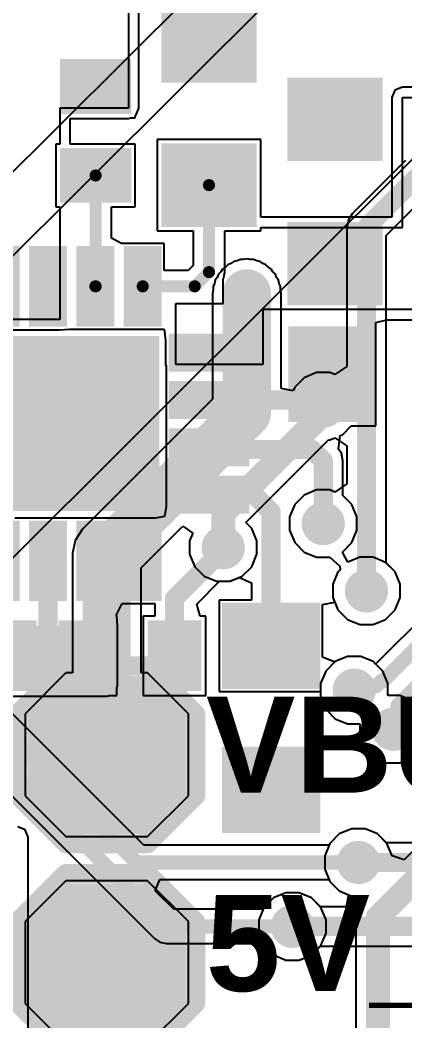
# Model space of a CAD drawing. Header units: millimetres. Extents: x -12 to 5428, y 0 to 5422.
# Drawn here: x 12.57 to 16.64, y 19.79 to 30.36 of the extents above; entities that cross this region are included whole.
import ezdxf

# ---------------------------------------------------------------- set-up
doc = ezdxf.new("R2010")
doc.units = ezdxf.units.MM
for name, color, linetype in [('BottomLayer', 5, 'Continuous'), ('BottomPaste', 16, 'Continuous'), ('BottomSolder', 6, 'Continuous'), ('TopLayer', 1, 'Continuous'), ('TopOverlay', 2, 'Continuous'), ('TopPaste', 8, 'Continuous'), ('TopSolder', 216, 'Continuous'), ('ViaHoleLayer', 16, 'Continuous')]:
    doc.layers.add(name, color=color, linetype=linetype)
doc.styles.add('Arial', font='arialbd.ttf', dxfattribs={"height": 0.2})

# ---------------------------------------------------------------- blocks, each defined once
blk = doc.blocks.new('T__________16')
at = {"layer": 'TopLayer'}
blk.add_hatch(color=1, dxfattribs=at).paths.add_polyline_path([(0.381, 0.762), (-0.381, 0.762), (-0.762, 0.381), (-0.762, -0.381), (-0.381, -0.762), (0.381, -0.762), (0.762, -0.381), (0.762, 0.381)])
at = {"layer": 'TopPaste'}
blk.add_hatch(color=8, dxfattribs=at).paths.add_polyline_path([(0.381, 0.762), (-0.381, 0.762), (-0.762, 0.381), (-0.762, -0.381), (-0.381, -0.762), (0.381, -0.762), (0.762, -0.381), (0.762, 0.381)])
at = {"layer": 'TopSolder'}
blk.add_hatch(color=216, dxfattribs=at).paths.add_polyline_path([(0.418, 0.837), (-0.419, 0.837), (-0.837, 0.419), (-0.837, -0.418), (-0.419, -0.837), (0.418, -0.837), (0.837, -0.418), (0.837, 0.419)])
at = {"layer": 'TopOverlay', "const_width": 0.2}
for points in [[(-0.94, 0.432), (-0.432, 0.94)], [(-0.432, 0.94), (0.432, 0.94)], [(0.432, 0.94), (0.94, 0.432)], [(-0.94, -0.432), (-0.94, 0.432)], [(0.94, -0.432), (0.94, 0.432)], [(-0.94, -0.432), (-0.432, -0.94)], [(0.432, -0.94), (0.94, -0.432)], [(-0.432, -0.94), (0.432, -0.94)]]:
    blk.add_lwpolyline(points, dxfattribs=at)
at = {"layer": 'TopOverlay', "const_width": 0.1}
for points in [[(-0.482, 0.94, 1), (-0.382, 0.94, 1)], [(-0.482, 0.94, 1), (-0.382, 0.94, 1)], [(0.382, 0.94, 1), (0.482, 0.94, 1)], [(0.382, 0.94, 1), (0.482, 0.94, 1)], [(-0.99, 0.432, 1), (-0.89, 0.432, 1)], [(-0.99, 0.432, 1), (-0.89, 0.432, 1)], [(0.89, 0.432, 1), (0.99, 0.432, 1)], [(0.89, 0.432, 1), (0.99, 0.432, 1)], [(-0.99, -0.432, 1), (-0.89, -0.432, 1)], [(-0.99, -0.432, 1), (-0.89, -0.432, 1)], [(0.89, -0.432, 1), (0.99, -0.432, 1)], [(0.89, -0.432, 1), (0.99, -0.432, 1)], [(-0.482, -0.94, 1), (-0.382, -0.94, 1)], [(-0.482, -0.94, 1), (-0.382, -0.94, 1)], [(0.382, -0.94, 1), (0.482, -0.94, 1)], [(0.382, -0.94, 1), (0.482, -0.94, 1)]]:
    blk.add_lwpolyline(points, format="xyb", close=True, dxfattribs=at)
blk = doc.blocks.new('T__________19')
at = {"layer": 'TopLayer'}
blk.add_hatch(color=1, dxfattribs=at).paths.add_polyline_path([(0.381, 0.762), (-0.381, 0.762), (-0.762, 0.381), (-0.762, -0.381), (-0.381, -0.762), (0.381, -0.762), (0.762, -0.381), (0.762, 0.381)])
at = {"layer": 'TopPaste'}
blk.add_hatch(color=8, dxfattribs=at).paths.add_polyline_path([(0.381, 0.762), (-0.381, 0.762), (-0.762, 0.381), (-0.762, -0.381), (-0.381, -0.762), (0.381, -0.762), (0.762, -0.381), (0.762, 0.381)])
at = {"layer": 'TopSolder'}
blk.add_hatch(color=216, dxfattribs=at).paths.add_polyline_path([(0.418, 0.837), (-0.419, 0.837), (-0.837, 0.419), (-0.837, -0.418), (-0.419, -0.837), (0.418, -0.837), (0.837, -0.418), (0.837, 0.419)])
at = {"layer": 'TopOverlay', "const_width": 0.2}
for points in [[(-0.94, 0.432), (-0.432, 0.94)], [(-0.432, 0.94), (0.432, 0.94)], [(0.432, 0.94), (0.94, 0.432)], [(-0.94, -0.432), (-0.94, 0.432)], [(0.94, -0.432), (0.94, 0.432)], [(-0.94, -0.432), (-0.432, -0.94)], [(0.432, -0.94), (0.94, -0.432)], [(-0.432, -0.94), (0.432, -0.94)]]:
    blk.add_lwpolyline(points, dxfattribs=at)
at = {"layer": 'TopOverlay', "const_width": 0.1}
for points in [[(-0.482, 0.94, 1), (-0.382, 0.94, 1)], [(-0.482, 0.94, 1), (-0.382, 0.94, 1)], [(0.382, 0.94, 1), (0.482, 0.94, 1)], [(0.382, 0.94, 1), (0.482, 0.94, 1)], [(-0.99, 0.432, 1), (-0.89, 0.432, 1)], [(-0.99, 0.432, 1), (-0.89, 0.432, 1)], [(0.89, 0.432, 1), (0.99, 0.432, 1)], [(0.89, 0.432, 1), (0.99, 0.432, 1)], [(-0.99, -0.432, 1), (-0.89, -0.432, 1)], [(-0.99, -0.432, 1), (-0.89, -0.432, 1)], [(0.89, -0.432, 1), (0.99, -0.432, 1)], [(0.89, -0.432, 1), (0.99, -0.432, 1)], [(-0.482, -0.94, 1), (-0.382, -0.94, 1)], [(-0.482, -0.94, 1), (-0.382, -0.94, 1)], [(0.382, -0.94, 1), (0.482, -0.94, 1)], [(0.382, -0.94, 1), (0.482, -0.94, 1)]]:
    blk.add_lwpolyline(points, format="xyb", close=True, dxfattribs=at)
blk = doc.blocks.new('26_VQFN_HR__4_5_4__33')
at = {"layer": 'TopSolder'}
for p in [(-1.745, 1.575), (1.455, 1.575), (-1.745, -2.5)]:
    blk.add_line(p, (-5420.486, -5399.805), dxfattribs=at)
blk = doc.blocks.new('16_QFN__3_3___B_36')
at = {"layer": 'BottomLayer'}
for points in [[(-0.875, 1.8), (-0.625, 1.8), (-0.625, 1.1), (-0.875, 1.1)], [(-0.375, 1.8), (-0.125, 1.8), (-0.125, 1.1), (-0.375, 1.1)], [(0.125, 1.8), (0.375, 1.8), (0.375, 1.1), (0.125, 1.1)], [(0.625, 1.8), (0.875, 1.8), (0.875, 1.1), (0.625, 1.1)], [(-1.8, 0.625), (-1.8, 0.875), (-1.1, 0.875), (-1.1, 0.625)], [(-0.85, 0.85), (0.85, 0.85), (0.85, -0.85), (-0.85, -0.85)], [(1.1, 0.625), (1.1, 0.875), (1.8, 0.875), (1.8, 0.625)], [(-1.8, 0.125), (-1.8, 0.375), (-1.1, 0.375), (-1.1, 0.125)], [(1.1, 0.125), (1.1, 0.375), (1.8, 0.375), (1.8, 0.125)], [(-1.8, -0.375), (-1.8, -0.125), (-1.1, -0.125), (-1.1, -0.375)], [(1.1, -0.375), (1.1, -0.125), (1.8, -0.125), (1.8, -0.375)], [(-1.8, -0.875), (-1.8, -0.625), (-1.1, -0.625), (-1.1, -0.875)], [(1.1, -0.875), (1.1, -0.625), (1.8, -0.625), (1.8, -0.875)], [(-0.875, -1.1), (-0.625, -1.1), (-0.625, -1.8), (-0.875, -1.8)], [(-0.375, -1.1), (-0.125, -1.1), (-0.125, -1.8), (-0.375, -1.8)], [(0.125, -1.1), (0.375, -1.1), (0.375, -1.8), (0.125, -1.8)], [(0.625, -1.1), (0.875, -1.1), (0.875, -1.8), (0.625, -1.8)]]:
    blk.add_hatch(color=5, dxfattribs=at).paths.add_polyline_path(points)
at = {"layer": 'BottomPaste'}
for points in [[(-0.875, 1.8), (-0.625, 1.8), (-0.625, 1.1), (-0.875, 1.1)], [(-0.375, 1.8), (-0.125, 1.8), (-0.125, 1.1), (-0.375, 1.1)], [(0.125, 1.8), (0.375, 1.8), (0.375, 1.1), (0.125, 1.1)], [(0.625, 1.8), (0.875, 1.8), (0.875, 1.1), (0.625, 1.1)], [(-1.8, 0.625), (-1.8, 0.875), (-1.1, 0.875), (-1.1, 0.625)], [(-0.85, 0.85), (0.85, 0.85), (0.85, -0.85), (-0.85, -0.85)], [(1.1, 0.625), (1.1, 0.875), (1.8, 0.875), (1.8, 0.625)], [(-1.8, 0.125), (-1.8, 0.375), (-1.1, 0.375), (-1.1, 0.125)], [(1.1, 0.125), (1.1, 0.375), (1.8, 0.375), (1.8, 0.125)], [(-1.8, -0.375), (-1.8, -0.125), (-1.1, -0.125), (-1.1, -0.375)], [(1.1, -0.375), (1.1, -0.125), (1.8, -0.125), (1.8, -0.375)], [(-1.8, -0.875), (-1.8, -0.625), (-1.1, -0.625), (-1.1, -0.875)], [(1.1, -0.875), (1.1, -0.625), (1.8, -0.625), (1.8, -0.875)], [(-0.875, -1.1), (-0.625, -1.1), (-0.625, -1.8), (-0.875, -1.8)], [(-0.375, -1.1), (-0.125, -1.1), (-0.125, -1.8), (-0.375, -1.8)], [(0.125, -1.1), (0.375, -1.1), (0.375, -1.8), (0.125, -1.8)], [(0.625, -1.1), (0.875, -1.1), (0.875, -1.8), (0.625, -1.8)]]:
    blk.add_hatch(color=16, dxfattribs=at).paths.add_polyline_path(points)
at = {"layer": 'BottomSolder'}
for points in [[(-0.95, 1.875), (-0.55, 1.875), (-0.55, 1.025), (-0.95, 1.025)], [(-0.45, 1.875), (-0.05, 1.875), (-0.05, 1.025), (-0.45, 1.025)], [(0.05, 1.875), (0.45, 1.875), (0.45, 1.025), (0.05, 1.025)], [(0.55, 1.875), (0.95, 1.875), (0.95, 1.025), (0.55, 1.025)], [(-1.875, 0.55), (-1.875, 0.95), (-1.025, 0.95), (-1.025, 0.55)], [(-0.925, 0.925), (0.925, 0.925), (0.925, -0.925), (-0.925, -0.925)], [(1.025, 0.55), (1.025, 0.95), (1.875, 0.95), (1.875, 0.55)], [(-1.875, 0.05), (-1.875, 0.45), (-1.025, 0.45), (-1.025, 0.05)], [(1.025, 0.05), (1.025, 0.45), (1.875, 0.45), (1.875, 0.05)], [(-1.875, -0.45), (-1.875, -0.05), (-1.025, -0.05), (-1.025, -0.45)], [(1.025, -0.45), (1.025, -0.05), (1.875, -0.05), (1.875, -0.45)], [(-1.875, -0.95), (-1.875, -0.55), (-1.025, -0.55), (-1.025, -0.95)], [(1.025, -0.95), (1.025, -0.55), (1.875, -0.55), (1.875, -0.95)], [(-0.95, -1.025), (-0.55, -1.025), (-0.55, -1.875), (-0.95, -1.875)], [(-0.45, -1.025), (-0.05, -1.025), (-0.05, -1.875), (-0.45, -1.875)], [(0.05, -1.025), (0.45, -1.025), (0.45, -1.875), (0.05, -1.875)], [(0.55, -1.025), (0.95, -1.025), (0.95, -1.875), (0.55, -1.875)]]:
    blk.add_hatch(color=6, dxfattribs=at).paths.add_polyline_path(points)
blk = doc.blocks.new('R___0402_B_100')
at = {"layer": 'BottomLayer'}
for points in [[(-0.241, 0.318), (-0.241, -0.317), (-0.698, -0.317), (-0.698, 0.318)], [(0.699, 0.318), (0.699, -0.317), (0.241, -0.317), (0.241, 0.318)]]:
    blk.add_hatch(color=5, dxfattribs=at).paths.add_polyline_path(points)
at = {"layer": 'BottomPaste'}
for points in [[(-0.241, 0.318), (-0.241, -0.317), (-0.698, -0.317), (-0.698, 0.318)], [(0.699, 0.318), (0.699, -0.317), (0.241, -0.317), (0.241, 0.318)]]:
    blk.add_hatch(color=16, dxfattribs=at).paths.add_polyline_path(points)
at = {"layer": 'BottomSolder'}
for points in [[(-0.186, 0.373), (-0.186, -0.372), (-0.753, -0.372), (-0.753, 0.373)], [(0.754, 0.373), (0.754, -0.372), (0.186, -0.372), (0.186, 0.373)]]:
    blk.add_hatch(color=6, dxfattribs=at).paths.add_polyline_path(points)
blk = doc.blocks.new('R___0603_B_101')
at = {"layer": 'BottomLayer'}
for points in [[(-1.143, -0.445), (-1.143, 0.444), (-0.381, 0.444), (-0.381, -0.445)], [(0.381, -0.445), (0.381, 0.444), (1.143, 0.444), (1.143, -0.445)]]:
    blk.add_hatch(color=5, dxfattribs=at).paths.add_polyline_path(points)
at = {"layer": 'BottomPaste'}
for points in [[(-1.143, -0.445), (-1.143, 0.444), (-0.381, 0.444), (-0.381, -0.445)], [(0.381, -0.445), (0.381, 0.444), (1.143, 0.444), (1.143, -0.445)]]:
    blk.add_hatch(color=16, dxfattribs=at).paths.add_polyline_path(points)
at = {"layer": 'BottomSolder'}
for points in [[(-1.218, -0.52), (-1.218, 0.519), (-0.306, 0.519), (-0.306, -0.52)], [(0.306, -0.52), (0.306, 0.519), (1.218, 0.519), (1.218, -0.52)]]:
    blk.add_hatch(color=6, dxfattribs=at).paths.add_polyline_path(points)
blk = doc.blocks.new('R___0402_B_103')
at = {"layer": 'BottomLayer'}
for points in [[(-0.241, 0.318), (-0.241, -0.317), (-0.699, -0.317), (-0.699, 0.318)], [(0.698, 0.318), (0.698, -0.317), (0.241, -0.317), (0.241, 0.318)]]:
    blk.add_hatch(color=5, dxfattribs=at).paths.add_polyline_path(points)
at = {"layer": 'BottomPaste'}
for points in [[(-0.241, 0.318), (-0.241, -0.317), (-0.699, -0.317), (-0.699, 0.318)], [(0.698, 0.318), (0.698, -0.317), (0.241, -0.317), (0.241, 0.318)]]:
    blk.add_hatch(color=16, dxfattribs=at).paths.add_polyline_path(points)
at = {"layer": 'BottomSolder'}
for points in [[(-0.186, 0.373), (-0.186, -0.372), (-0.754, -0.372), (-0.754, 0.373)], [(0.753, 0.373), (0.753, -0.372), (0.186, -0.372), (0.186, 0.373)]]:
    blk.add_hatch(color=6, dxfattribs=at).paths.add_polyline_path(points)
blk = doc.blocks.new('CAP_0603_B_206')
at = {"layer": 'BottomLayer'}
for points in [[(-1.143, -0.444), (-1.143, 0.445), (-0.381, 0.445), (-0.381, -0.444)], [(0.381, -0.444), (0.381, 0.445), (1.143, 0.445), (1.143, -0.444)]]:
    blk.add_hatch(color=5, dxfattribs=at).paths.add_polyline_path(points)
at = {"layer": 'BottomPaste'}
for points in [[(-1.143, -0.444), (-1.143, 0.445), (-0.381, 0.445), (-0.381, -0.444)], [(0.381, -0.444), (0.381, 0.445), (1.143, 0.445), (1.143, -0.444)]]:
    blk.add_hatch(color=16, dxfattribs=at).paths.add_polyline_path(points)
at = {"layer": 'BottomSolder'}
for points in [[(-1.203, -0.504), (-1.203, 0.505), (-0.321, 0.505), (-0.321, -0.504)], [(0.321, -0.504), (0.321, 0.505), (1.203, 0.505), (1.203, -0.504)]]:
    blk.add_hatch(color=6, dxfattribs=at).paths.add_polyline_path(points)
blk = doc.blocks.new('CAP_0603_B_208')
at = {"layer": 'BottomLayer'}
for points in [[(-1.143, -0.444), (-1.143, 0.445), (-0.381, 0.445), (-0.381, -0.444)], [(0.381, -0.444), (0.381, 0.445), (1.143, 0.445), (1.143, -0.444)]]:
    blk.add_hatch(color=5, dxfattribs=at).paths.add_polyline_path(points)
at = {"layer": 'BottomPaste'}
for points in [[(-1.143, -0.444), (-1.143, 0.445), (-0.381, 0.445), (-0.381, -0.444)], [(0.381, -0.444), (0.381, 0.445), (1.143, 0.445), (1.143, -0.444)]]:
    blk.add_hatch(color=16, dxfattribs=at).paths.add_polyline_path(points)
at = {"layer": 'BottomSolder'}
for points in [[(-1.203, -0.504), (-1.203, 0.505), (-0.321, 0.505), (-0.321, -0.504)], [(0.321, -0.504), (0.321, 0.505), (1.203, 0.505), (1.203, -0.504)]]:
    blk.add_hatch(color=6, dxfattribs=at).paths.add_polyline_path(points)
blk = doc.blocks.new('C___0402_B_210')
at = {"layer": 'BottomLayer'}
for points in [[(-0.241, 0.317), (-0.241, -0.318), (-0.698, -0.318), (-0.698, 0.317)], [(0.699, 0.317), (0.699, -0.318), (0.241, -0.318), (0.241, 0.317)]]:
    blk.add_hatch(color=5, dxfattribs=at).paths.add_polyline_path(points)
at = {"layer": 'BottomPaste'}
for points in [[(-0.241, 0.317), (-0.241, -0.318), (-0.698, -0.318), (-0.698, 0.317)], [(0.699, 0.317), (0.699, -0.318), (0.241, -0.318), (0.241, 0.317)]]:
    blk.add_hatch(color=16, dxfattribs=at).paths.add_polyline_path(points)
at = {"layer": 'BottomSolder'}
for points in [[(-0.181, 0.377), (-0.181, -0.378), (-0.758, -0.378), (-0.758, 0.377)], [(0.759, 0.377), (0.759, -0.378), (0.181, -0.378), (0.181, 0.377)]]:
    blk.add_hatch(color=6, dxfattribs=at).paths.add_polyline_path(points)
blk = doc.blocks.new('CAP_0603_B_211')
at = {"layer": 'BottomLayer'}
for points in [[(-1.143, -0.445), (-1.143, 0.445), (-0.381, 0.445), (-0.381, -0.445)], [(0.381, -0.445), (0.381, 0.445), (1.143, 0.445), (1.143, -0.445)]]:
    blk.add_hatch(color=5, dxfattribs=at).paths.add_polyline_path(points)
at = {"layer": 'BottomPaste'}
for points in [[(-1.143, -0.445), (-1.143, 0.445), (-0.381, 0.445), (-0.381, -0.445)], [(0.381, -0.445), (0.381, 0.445), (1.143, 0.445), (1.143, -0.445)]]:
    blk.add_hatch(color=16, dxfattribs=at).paths.add_polyline_path(points)
at = {"layer": 'BottomSolder'}
for points in [[(-1.203, -0.504), (-1.203, 0.504), (-0.321, 0.504), (-0.321, -0.504)], [(0.321, -0.504), (0.321, 0.504), (1.203, 0.504), (1.203, -0.504)]]:
    blk.add_hatch(color=6, dxfattribs=at).paths.add_polyline_path(points)

msp = doc.modelspace()

# ---------------------------------------------------------------- hatches: boundary and pattern name
at = {"layer": 'BottomLayer'}
h = msp.add_hatch(color=5, dxfattribs=at)
edge = h.paths.add_edge_path()
edge.add_arc((14.967, 27.477), 0.229, 0, 360)
h = msp.add_hatch(color=5, dxfattribs=at)
edge = h.paths.add_edge_path()
edge.add_arc((15.774, 26.284), 0.229, 0, 360)
h = msp.add_hatch(color=5, dxfattribs=at)
edge = h.paths.add_edge_path()
edge.add_arc((15.774, 25.043), 0.229, 0, 360)
h = msp.add_hatch(color=5, dxfattribs=at)
edge = h.paths.add_edge_path()
edge.add_arc((14.717, 24.789), 0.229, 0, 360)
h = msp.add_hatch(color=5, dxfattribs=at)
edge = h.paths.add_edge_path()
edge.add_arc((16.231, 24.332), 0.229, 0, 360)
msp.add_hatch(color=5, dxfattribs=at).paths.add_polyline_path([(12.233, 23.329), (13.492, 23.329), (13.492, 23.964), (12.233, 23.964)])
h = msp.add_hatch(color=5, dxfattribs=at)
edge = h.paths.add_edge_path()
edge.add_arc((16.102, 23.284), 0.229, 0, 360)
h = msp.add_hatch(color=5, dxfattribs=at)
edge = h.paths.add_edge_path()
edge.add_arc((16.515, 22.871), 0.229, 0, 360)
h = msp.add_hatch(color=5, dxfattribs=at)
edge = h.paths.add_edge_path()
edge.add_arc((16.146, 21.463), 0.229, 0, 360)
h = msp.add_hatch(color=5, dxfattribs=at)
edge = h.paths.add_edge_path()
edge.add_arc((15.449, 20.788), 0.229, 0, 360)
at = {"layer": 'TopLayer'}
h = msp.add_hatch(color=1, dxfattribs=at)
edge = h.paths.add_edge_path()
edge.add_arc((14.967, 27.477), 0.229, 0, 360)
h = msp.add_hatch(color=1, dxfattribs=at)
edge = h.paths.add_edge_path()
edge.add_arc((15.774, 26.284), 0.229, 0, 360)
h = msp.add_hatch(color=1, dxfattribs=at)
edge = h.paths.add_edge_path()
edge.add_arc((15.774, 25.043), 0.229, 0, 360)
h = msp.add_hatch(color=1, dxfattribs=at)
edge = h.paths.add_edge_path()
edge.add_arc((14.717, 24.789), 0.229, 0, 360)
h = msp.add_hatch(color=1, dxfattribs=at)
edge = h.paths.add_edge_path()
edge.add_arc((16.231, 24.332), 0.229, 0, 360)
h = msp.add_hatch(color=1, dxfattribs=at)
edge = h.paths.add_edge_path()
edge.add_arc((16.102, 23.284), 0.229, 0, 360)
h = msp.add_hatch(color=1, dxfattribs=at)
edge = h.paths.add_edge_path()
edge.add_arc((16.515, 22.871), 0.229, 0, 360)
h = msp.add_hatch(color=1, dxfattribs=at)
edge = h.paths.add_edge_path()
edge.add_arc((16.146, 21.463), 0.229, 0, 360)
h = msp.add_hatch(color=1, dxfattribs=at)
edge = h.paths.add_edge_path()
edge.add_arc((15.449, 20.788), 0.229, 0, 360)
at = {"layer": 'ViaHoleLayer'}
h = msp.add_hatch(color=16, dxfattribs=at)
edge = h.paths.add_edge_path()
edge.add_arc((14.967, 27.477), 0.102, 0, 360)
h = msp.add_hatch(color=16, dxfattribs=at)
edge = h.paths.add_edge_path()
edge.add_arc((15.774, 26.284), 0.102, 0, 360)
h = msp.add_hatch(color=16, dxfattribs=at)
edge = h.paths.add_edge_path()
edge.add_arc((15.774, 25.043), 0.102, 0, 360)
h = msp.add_hatch(color=16, dxfattribs=at)
edge = h.paths.add_edge_path()
edge.add_arc((14.717, 24.789), 0.102, 0, 360)
h = msp.add_hatch(color=16, dxfattribs=at)
edge = h.paths.add_edge_path()
edge.add_arc((16.231, 24.332), 0.102, 0, 360)
h = msp.add_hatch(color=16, dxfattribs=at)
edge = h.paths.add_edge_path()
edge.add_arc((16.102, 23.284), 0.102, 0, 360)
h = msp.add_hatch(color=16, dxfattribs=at)
edge = h.paths.add_edge_path()
edge.add_arc((16.515, 22.871), 0.102, 0, 360)
h = msp.add_hatch(color=16, dxfattribs=at)
edge = h.paths.add_edge_path()
edge.add_arc((16.146, 21.463), 0.102, 0, 360)
h = msp.add_hatch(color=16, dxfattribs=at)
edge = h.paths.add_edge_path()
edge.add_arc((15.449, 20.788), 0.102, 0, 360)

# ---------------------------------------------------------------- linework, layer by layer
at = {"layer": 'BottomLayer'}
for p, q in [((13.716, 32.063), (13.716, 29.432)), ((13.826, 29.432), (13.826, 32.063)), ((16.532, 29.623), (16.5, 29.545)), ((16.61, 29.655), (16.532, 29.623)), ((16.9, 29.655), (16.61, 29.655)), ((16.5, 29.545), (16.5, 28.281)), ((16.61, 28.171), (16.61, 29.545)), ((16.61, 29.545), (16.952, 29.545)), ((13.716, 29.432), (12.992, 29.432)), ((12.992, 29.432), (12.992, 29.051)), ((13.794, 29.354), (13.826, 29.432)), ((13.102, 29.051), (13.102, 29.322)), ((13.102, 29.322), (13.716, 29.322)), ((13.716, 29.322), (13.736, 29.33)), ((13.736, 29.33), (13.788, 29.33)), ((13.788, 29.352), (13.794, 29.354)), ((13.788, 29.33), (13.788, 29.352)), ((15.113, 29.102), (14.021, 29.102)), ((14.021, 29.102), (14.021, 28.137)), ((15.113, 28.281), (15.113, 29.102)), ((12.992, 29.051), (12.95, 29.051)), ((12.95, 29.051), (12.95, 28.391)), ((13.788, 29.051), (13.102, 29.051)), ((13.788, 28.391), (13.788, 29.051)), ((12.95, 28.391), (12.992, 28.391)), ((12.992, 28.391), (12.992, 27.2)), ((13.538, 28.059), (13.538, 28.391)), ((13.538, 28.391), (13.788, 28.391)), ((16.5, 28.281), (15.113, 28.281)), ((14.021, 28.137), (14.399, 28.137)), ((14.399, 28.137), (14.399, 27.77)), ((14.736, 27.7), (14.736, 28.137)), ((14.736, 28.137), (15.113, 28.137)), ((15.113, 28.137), (15.113, 28.171)), ((15.113, 28.171), (16.61, 28.171)), ((13.641, 28.001), (13.538, 28.059)), ((14.094, 28.001), (13.641, 28.001)), ((14.094, 27.718), (14.094, 28.001)), ((14.347, 27.718), (14.094, 27.718)), ((14.399, 27.77), (14.347, 27.718)), ((14.717, 27.628), (14.723, 27.636)), ((14.717, 27.369), (14.717, 27.628)), ((14.723, 27.636), (14.729, 27.665)), ((14.723, 27.636), (14.723, 27.636)), ((14.723, 27.636), (14.723, 27.636)), ((14.729, 27.665), (14.736, 27.7)), ((14.217, 26.725), (14.217, 27.369)), ((14.217, 27.369), (14.717, 27.369)), ((16.991, 27.307), (15.137, 27.307)), ((15.137, 27.307), (15.137, 26.725)), ((12.992, 27.2), (11.457, 27.2)), ((16.331, 27.167), (16.445, 27.197)), ((16.445, 27.197), (16.991, 27.197)), ((11.457, 27.09), (12.992, 27.09)), ((12.992, 27.09), (13.094, 27.098)), ((13.094, 27.098), (13.141, 27.098)), ((13.141, 27.098), (13.141, 27.098)), ((13.141, 27.098), (13.594, 27.098)), ((13.594, 27.098), (13.721, 27.098)), ((13.721, 27.098), (14.094, 27.098)), ((14.094, 27.098), (14.107, 26.977)), ((16.331, 26.075), (16.331, 27.167)), ((14.107, 26.977), (14.107, 26.725)), ((14.107, 26.725), (14.116, 26.705)), ((14.116, 26.705), (14.116, 26.623)), ((15.137, 26.725), (14.217, 26.725)), ((14.116, 26.623), (14.116, 26.496)), ((14.116, 26.496), (14.116, 26.123)), ((14.116, 26.123), (14.116, 26.123)), ((14.116, 26.123), (14.116, 26.076)), ((14.116, 26.076), (14.116, 26.076)), ((14.116, 26.076), (14.116, 25.703)), ((15.976, 25.982), (16.069, 26.075)), ((16.069, 26.075), (16.331, 26.075)), ((15.937, 25.829), (15.954, 25.973)), ((15.954, 25.973), (15.976, 25.982)), ((15.966, 25.787), (15.937, 25.829)), ((14.116, 25.703), (14.116, 25.623)), ((15.981, 25.707), (15.966, 25.787)), ((15.981, 25.339), (15.981, 25.707)), ((14.116, 25.623), (14.116, 25.623)), ((14.116, 25.623), (14.116, 25.576)), ((14.116, 25.576), (14.116, 25.576)), ((14.116, 25.576), (14.116, 25.219)), ((16.076, 25.245), (15.981, 25.339)), ((14.116, 25.219), (14.097, 25.12)), ((16.13, 25.114), (16.076, 25.245)), ((12.641, 25.101), (12.514, 25.101)), ((13.014, 25.101), (12.641, 25.101)), ((13.141, 25.101), (13.014, 25.101)), ((13.514, 25.101), (13.141, 25.101)), ((13.641, 25.101), (13.514, 25.101)), ((13.998, 25.101), (13.641, 25.101)), ((14.097, 25.12), (13.998, 25.101)), ((16.13, 24.973), (16.13, 25.114)), ((16.076, 24.842), (16.13, 24.973)), ((15.976, 24.742), (16.076, 24.842)), ((16.035, 24.636), (15.976, 24.742)), ((16.161, 24.688), (16.035, 24.636)), ((16.302, 24.688), (16.161, 24.688)), ((16.433, 24.634), (16.302, 24.688)), ((16.533, 24.534), (16.433, 24.634)), ((14.437, 24.193), (14.678, 24.434)), ((14.678, 24.434), (14.788, 24.434)), ((14.788, 24.434), (14.888, 24.475)), ((14.888, 24.475), (15.015, 24.418)), ((16.587, 24.403), (16.533, 24.534)), ((15.015, 24.418), (15.015, 24.236)), ((16.587, 24.261), (16.587, 24.403)), ((15.015, 24.236), (14.676, 24.236)), ((14.676, 24.236), (14.676, 23.27)), ((16.533, 24.131), (16.587, 24.261)), ((13.59, 24.078), (13.651, 24.198)), ((13.651, 24.198), (13.996, 24.198)), ((13.996, 24.198), (13.996, 24.066)), ((14.474, 24.066), (14.437, 24.193)), ((15.768, 24.189), (15.895, 24.215)), ((15.768, 23.633), (15.768, 24.189)), ((15.895, 24.215), (15.93, 24.131)), ((15.93, 24.131), (16.03, 24.031)), ((16.433, 24.031), (16.533, 24.131)), ((13.59, 24.071), (13.59, 24.078)), ((13.594, 24.066), (13.59, 24.071)), ((13.602, 23.964), (13.594, 24.066)), ((13.594, 24.066), (13.594, 24.066)), ((13.996, 24.066), (13.873, 24.066)), ((13.873, 24.066), (13.873, 23.228)), ((14.534, 24.066), (14.474, 24.066)), ((14.534, 23.228), (14.534, 24.066)), ((16.03, 24.031), (16.161, 23.976)), ((16.302, 23.976), (16.433, 24.031)), ((13.602, 23.329), (13.602, 23.964)), ((16.161, 23.976), (16.302, 23.976)), ((15.895, 23.58), (15.768, 23.633)), ((15.9, 23.585), (15.895, 23.58)), ((16.031, 23.64), (15.9, 23.585)), ((16.172, 23.64), (16.031, 23.64)), ((16.303, 23.585), (16.172, 23.64)), ((16.403, 23.485), (16.303, 23.585)), ((16.457, 23.355), (16.403, 23.485)), ((13.594, 23.309), (13.602, 23.329)), ((13.594, 23.228), (13.594, 23.309)), ((14.676, 23.27), (15.746, 23.27)), ((15.746, 23.27), (15.746, 23.213)), ((16.457, 23.226), (16.457, 23.355)), ((18.429, 23.293), (16.628, 21.492)), ((12.355, 23.219), (13.492, 23.219)), ((13.492, 23.219), (13.512, 23.228)), ((13.512, 23.228), (13.594, 23.228)), ((13.873, 23.228), (14.534, 23.228)), ((15.746, 23.213), (15.8, 23.083)), ((16.585, 23.226), (16.457, 23.226)), ((16.716, 23.172), (16.585, 23.226)), ((15.8, 23.083), (15.9, 22.982)), ((13.877, 21.645), (12.483, 23.039)), ((15.9, 22.982), (16.031, 22.928)), ((16.031, 22.928), (16.159, 22.928)), ((16.159, 22.928), (16.159, 22.8)), ((16.159, 22.8), (16.213, 22.669)), ((16.213, 22.669), (16.313, 22.569)), ((16.313, 22.569), (16.444, 22.515)), ((16.585, 22.515), (16.716, 22.569)), ((16.444, 22.515), (16.585, 22.515)), ((12.368, 22.282), (13.991, 20.659)), ((12.625, 21.808), (12.548, 21.841)), ((12.658, 21.731), (12.625, 21.808)), ((16.075, 21.819), (15.944, 21.765)), ((16.217, 21.819), (16.075, 21.819)), ((16.347, 21.765), (16.217, 21.819)), ((12.658, 19.5), (12.658, 21.731)), ((15.944, 21.765), (15.844, 21.665)), ((16.447, 21.665), (16.347, 21.765)), ((15.836, 21.645), (13.877, 21.645)), ((15.844, 21.665), (15.836, 21.645)), ((16.501, 21.534), (16.447, 21.665)), ((16.628, 21.492), (16.501, 21.534)), ((13.998, 21.165), (14.047, 21.282)), ((14.047, 21.282), (15.836, 21.282)), ((15.836, 21.282), (15.844, 21.262)), ((15.844, 21.262), (15.944, 21.162)), ((14.194, 20.969), (13.998, 21.165)), ((15.944, 21.162), (16.075, 21.108)), ((15.247, 21.089), (15.147, 20.989)), ((15.378, 21.143), (15.247, 21.089)), ((15.519, 21.143), (15.378, 21.143)), ((15.65, 21.089), (15.519, 21.143)), ((15.75, 20.989), (15.65, 21.089)), ((16.075, 21.108), (16.141, 20.981)), ((15.139, 20.969), (14.194, 20.969)), ((15.147, 20.989), (15.139, 20.969)), ((15.804, 20.858), (15.75, 20.989)), ((16.137, 20.976), (16.12, 20.887)), ((16.141, 20.981), (16.137, 20.976)), ((15.804, 20.717), (15.804, 20.858)), ((16.12, 20.887), (16.12, 18.556)), ((13.991, 20.659), (14.049, 20.62)), ((15.75, 20.586), (15.804, 20.717)), ((14.049, 20.62), (14.119, 20.606)), ((14.119, 20.606), (15.139, 20.606)), ((15.139, 20.606), (15.147, 20.586)), ((15.147, 20.586), (15.247, 20.486)), ((15.65, 20.486), (15.75, 20.586)), ((15.247, 20.486), (15.378, 20.432)), ((15.378, 20.432), (15.519, 20.432)), ((15.519, 20.432), (15.65, 20.486))]:
    msp.add_line(p, q, dxfattribs=at)
for points, const_width in [([(13.369, 27.55), (13.369, 28.721)], 0.127), ([(14.567, 27.7), (14.567, 28.619)], 0.127), ([(14.417, 27.55), (14.567, 27.7)], 0.127), ([(13.367, 27.55), (13.369, 27.55)], 0.127), ([(13.867, 27.55), (14.417, 27.55)], 0.127), ([(15.594, 26.35), (15.848, 26.604)], 0.254), ([(15.799, 26.284), (15.799, 26.554)], 0.254), ([(14.567, 26.35), (15.594, 26.35)], 0.203), ([(15.774, 26.284), (15.799, 26.284)], 0.254), ([(14.567, 25.85), (14.591, 25.826)], 0.203), ([(14.591, 25.826), (15.655, 25.826)], 0.203), ([(15.655, 25.826), (15.774, 25.707)], 0.203), ([(15.774, 25.043), (15.774, 25.707)], 0.203), ([(14.567, 25.35), (15.042, 25.35)], 0.203), ([(15.042, 25.35), (15.222, 25.17)], 0.203), ([(15.222, 23.753), (15.222, 25.17)], 0.203), ([(14.203, 24.252), (14.717, 24.766)], 0.203), ([(14.717, 24.766), (14.717, 24.789)], 0.203), ([(12.867, 23.726), (12.867, 24.65)], 0.203), ([(14.203, 23.647), (14.203, 24.252)], 0.203), ([(16.353, 20.887), (18.662, 23.197)], 0.254), ([(12.354, 22.911), (13.802, 21.463)], 0.152), ([(12.443, 22.463), (14.119, 20.788)], 0.152), ([(13.802, 21.463), (16.146, 21.463)], 0.152), ([(16.353, 18.19), (16.353, 20.887)], 0.254), ([(14.119, 20.788), (15.449, 20.788)], 0.152)]:
    msp.add_lwpolyline(points, dxfattribs=dict(at, const_width=const_width))
for points, const_width in [([(13.337, 28.721, 1), (13.401, 28.721, 1)], 0.0635), ([(14.535, 28.619, 1), (14.599, 28.619, 1)], 0.0635), ([(14.535, 27.7, 1), (14.599, 27.7, 1)], 0.0635), ([(14.535, 27.7, 1), (14.599, 27.7, 1)], 0.0635), ([(13.335, 27.55, 1), (13.399, 27.55, 1)], 0.0635), ([(13.337, 27.55, 1), (13.401, 27.55, 1)], 0.0635), ([(13.337, 27.55, 1), (13.401, 27.55, 1)], 0.0635), ([(13.835, 27.55, 1), (13.899, 27.55, 1)], 0.0635), ([(14.385, 27.55, 1), (14.449, 27.55, 1)], 0.0635), ([(14.385, 27.55, 1), (14.449, 27.55, 1)], 0.0635), ([(15.735, 26.554, 1), (15.862, 26.554, 1)], 0.127), ([(15.785, 26.604, 1), (15.912, 26.604, 1)], 0.127), ([(14.516, 26.35, 1), (14.618, 26.35, 1)], 0.102), ([(15.531, 26.35, 1), (15.658, 26.35, 1)], 0.127), ([(15.543, 26.35, 1), (15.645, 26.35, 1)], 0.102), ([(15.711, 26.284, 1), (15.838, 26.284, 1)], 0.127), ([(15.735, 26.284, 1), (15.862, 26.284, 1)], 0.127), ([(15.735, 26.284, 1), (15.862, 26.284, 1)], 0.127), ([(14.516, 25.85, 1), (14.618, 25.85, 1)], 0.102), ([(14.54, 25.826, 1), (14.641, 25.826, 1)], 0.102), ([(14.54, 25.826, 1), (14.641, 25.826, 1)], 0.102), ([(15.604, 25.826, 1), (15.706, 25.826, 1)], 0.102), ([(15.604, 25.826, 1), (15.706, 25.826, 1)], 0.102), ([(15.723, 25.707, 1), (15.825, 25.707, 1)], 0.102), ([(15.723, 25.707, 1), (15.825, 25.707, 1)], 0.102), ([(14.516, 25.35, 1), (14.618, 25.35, 1)], 0.102), ([(14.991, 25.35, 1), (15.093, 25.35, 1)], 0.102), ([(14.991, 25.35, 1), (15.093, 25.35, 1)], 0.102), ([(15.171, 25.17, 1), (15.273, 25.17, 1)], 0.102), ([(15.171, 25.17, 1), (15.273, 25.17, 1)], 0.102), ([(15.723, 25.043, 1), (15.825, 25.043, 1)], 0.102), ([(14.667, 24.789, 1), (14.768, 24.789, 1)], 0.102), ([(14.667, 24.766, 1), (14.768, 24.766, 1)], 0.102), ([(14.667, 24.766, 1), (14.768, 24.766, 1)], 0.102), ([(12.816, 24.65, 1), (12.918, 24.65, 1)], 0.102), ([(14.153, 24.252, 1), (14.254, 24.252, 1)], 0.102), ([(14.153, 24.252, 1), (14.254, 24.252, 1)], 0.102), ([(12.816, 23.726, 1), (12.918, 23.726, 1)], 0.102), ([(15.171, 23.753, 1), (15.273, 23.753, 1)], 0.102), ([(14.153, 23.647, 1), (14.254, 23.647, 1)], 0.102), ([(13.764, 21.463, 1), (13.84, 21.463, 1)], 0.0762), ([(13.764, 21.463, 1), (13.84, 21.463, 1)], 0.0762), ([(16.108, 21.463, 1), (16.184, 21.463, 1)], 0.0762), ([(16.289, 20.887, 1), (16.416, 20.887, 1)], 0.127), ([(16.289, 20.887, 1), (16.416, 20.887, 1)], 0.127), ([(14.081, 20.788, 1), (14.157, 20.788, 1)], 0.0762), ([(14.081, 20.788, 1), (14.157, 20.788, 1)], 0.0762), ([(15.411, 20.788, 1), (15.487, 20.788, 1)], 0.0762)]:
    msp.add_lwpolyline(points, format="xyb", close=True, dxfattribs=dict(at, const_width=const_width))
at = {"layer": 'TopLayer'}
for p, q in [((16.644, 28.879), (16.085, 28.319)), ((16.439, 28.087), (16.877, 28.525)), ((16.04, 28.252), (16.024, 28.173)), ((16.085, 28.319), (16.04, 28.252)), ((16.024, 28.173), (16.024, 28.173)), ((16.024, 28.173), (16.024, 26.702)), ((16.439, 24.628), (16.439, 28.087)), ((14.863, 27.819), (14.828, 27.812)), ((14.896, 27.832), (14.863, 27.819)), ((14.932, 27.832), (14.896, 27.832)), ((14.967, 27.839), (14.932, 27.832)), ((15.002, 27.832), (14.967, 27.839)), ((15.038, 27.832), (15.002, 27.832)), ((15.071, 27.819), (15.038, 27.832)), ((15.106, 27.812), (15.071, 27.819)), ((14.711, 27.733), (14.691, 27.704)), ((14.74, 27.753), (14.711, 27.733)), ((14.766, 27.778), (14.74, 27.753)), ((14.799, 27.792), (14.766, 27.778)), ((14.828, 27.812), (14.799, 27.792)), ((15.136, 27.792), (15.106, 27.812)), ((15.169, 27.778), (15.136, 27.792)), ((15.194, 27.753), (15.169, 27.778)), ((15.223, 27.733), (15.194, 27.753)), ((15.243, 27.704), (15.223, 27.733)), ((14.632, 27.616), (14.625, 27.581)), ((14.652, 27.645), (14.632, 27.616)), ((14.666, 27.678), (14.652, 27.645)), ((14.691, 27.704), (14.666, 27.678)), ((15.269, 27.678), (15.243, 27.704)), ((15.282, 27.645), (15.269, 27.678)), ((15.302, 27.616), (15.282, 27.645)), ((15.309, 27.581), (15.302, 27.616)), ((14.611, 27.512), (14.605, 27.477)), ((14.625, 27.581), (14.611, 27.548)), ((14.611, 27.548), (14.611, 27.512)), ((15.323, 27.548), (15.309, 27.581)), ((15.323, 27.512), (15.323, 27.548)), ((15.33, 27.477), (15.323, 27.512)), ((14.605, 27.477), (14.605, 26.357)), ((15.33, 26.471), (15.33, 27.477)), ((16.024, 26.702), (15.897, 26.618)), ((15.573, 26.585), (15.473, 26.485)), ((15.704, 26.639), (15.573, 26.585)), ((15.845, 26.639), (15.704, 26.639)), ((15.897, 26.618), (15.845, 26.639)), ((15.457, 26.446), (15.33, 26.471)), ((15.473, 26.485), (15.457, 26.446)), ((14.605, 26.357), (13.231, 24.984)), ((14.955, 25.055), (15.828, 25.928)), ((15.828, 25.928), (15.845, 25.928)), ((15.845, 25.928), (15.897, 25.95)), ((15.897, 25.95), (16.024, 25.865)), ((16.024, 25.865), (16.024, 25.462)), ((15.704, 25.399), (15.573, 25.345)), ((15.845, 25.399), (15.704, 25.399)), ((15.897, 25.377), (15.845, 25.399)), ((16.024, 25.462), (15.897, 25.377)), ((15.573, 25.345), (15.473, 25.245)), ((15.473, 25.245), (15.419, 25.114)), ((15.419, 25.114), (15.419, 24.973)), ((13.231, 24.984), (13.152, 24.866)), ((13.85, 24.577), (14.289, 25.016)), ((14.289, 25.016), (14.397, 24.944)), ((15.019, 24.991), (14.955, 25.055)), ((15.073, 24.86), (15.019, 24.991)), ((15.419, 24.973), (15.473, 24.842)), ((13.152, 24.866), (13.125, 24.727)), ((14.397, 24.944), (14.362, 24.86)), ((14.362, 24.86), (14.362, 24.719)), ((15.073, 24.719), (15.073, 24.86)), ((15.473, 24.842), (15.573, 24.742)), ((13.125, 24.727), (13.125, 24.727)), ((13.125, 24.727), (13.125, 23.465)), ((14.362, 24.719), (14.416, 24.588)), ((15.019, 24.588), (15.073, 24.719)), ((15.573, 24.742), (15.704, 24.688)), ((15.704, 24.688), (15.845, 24.688)), ((15.845, 24.688), (15.949, 24.595)), ((13.85, 23.465), (13.85, 24.577)), ((14.416, 24.588), (14.516, 24.488)), ((14.919, 24.488), (15.019, 24.588)), ((15.953, 24.556), (15.93, 24.534)), ((15.949, 24.595), (15.953, 24.556)), ((17.353, 24.585), (16.328, 23.56)), ((16.533, 24.534), (16.439, 24.628)), ((14.516, 24.488), (14.647, 24.434)), ((14.647, 24.434), (14.788, 24.434)), ((14.788, 24.434), (14.919, 24.488)), ((15.93, 24.534), (15.876, 24.403)), ((16.587, 24.403), (16.533, 24.534)), ((15.876, 24.403), (15.876, 24.261)), ((16.587, 24.261), (16.587, 24.403)), ((15.876, 24.261), (15.93, 24.131)), ((16.533, 24.131), (16.587, 24.261)), ((15.93, 24.131), (16.03, 24.031)), ((16.433, 24.031), (16.533, 24.131)), ((16.03, 24.031), (16.161, 23.976)), ((16.302, 23.976), (16.433, 24.031)), ((16.161, 23.976), (16.302, 23.976)), ((15.9, 23.585), (15.8, 23.485)), ((16.031, 23.64), (15.9, 23.585)), ((16.172, 23.64), (16.031, 23.64)), ((16.303, 23.585), (16.172, 23.64)), ((16.328, 23.56), (16.303, 23.585)), ((15.8, 23.485), (15.746, 23.355)), ((13.056, 23.465), (12.624, 23.033)), ((13.125, 23.465), (13.056, 23.465)), ((13.919, 23.465), (13.85, 23.465)), ((14.351, 23.033), (13.919, 23.465)), ((15.746, 23.355), (15.746, 23.213)), ((15.746, 23.213), (15.8, 23.083)), ((15.8, 23.083), (15.9, 22.982)), ((12.624, 23.033), (12.624, 22.169)), ((14.351, 22.169), (14.351, 23.033)), ((15.9, 22.982), (16.031, 22.928)), ((16.031, 22.928), (16.159, 22.928)), ((16.159, 22.928), (16.159, 22.8)), ((16.159, 22.8), (16.213, 22.669)), ((16.213, 22.669), (16.313, 22.569)), ((16.313, 22.569), (16.444, 22.515)), ((16.585, 22.515), (16.716, 22.569)), ((16.444, 22.515), (16.585, 22.515)), ((12.624, 22.169), (13.056, 21.738)), ((13.919, 21.738), (14.351, 22.169)), ((16.075, 21.819), (15.944, 21.765)), ((16.217, 21.819), (16.075, 21.819)), ((16.347, 21.765), (16.217, 21.819)), ((13.056, 21.738), (13.919, 21.738)), ((15.944, 21.765), (15.844, 21.665)), ((16.442, 21.67), (16.347, 21.765)), ((15.844, 21.665), (15.79, 21.534)), ((19.63, 21.67), (16.442, 21.67)), ((15.79, 21.534), (15.79, 21.393)), ((15.79, 21.393), (15.844, 21.262)), ((13.056, 21.27), (12.624, 20.838)), ((13.919, 21.27), (13.056, 21.27)), ((14.351, 20.838), (13.919, 21.27)), ((15.844, 21.262), (15.944, 21.162)), ((15.944, 21.162), (16.041, 21.122)), ((15.247, 21.089), (15.147, 20.989)), ((15.378, 21.143), (15.247, 21.089)), ((15.519, 21.143), (15.378, 21.143)), ((15.65, 21.089), (15.519, 21.143)), ((15.744, 20.995), (15.65, 21.089)), ((16.041, 21.122), (16.016, 20.995)), ((15.147, 20.989), (15.093, 20.858)), ((16.016, 20.995), (15.744, 20.995)), ((12.624, 20.838), (12.624, 19.975)), ((14.351, 19.975), (14.351, 20.838)), ((15.093, 20.858), (15.093, 20.717)), ((15.093, 20.717), (15.147, 20.586)), ((15.147, 20.586), (15.247, 20.486)), ((15.65, 20.486), (15.744, 20.58)), ((15.744, 20.58), (16.904, 20.58)), ((15.247, 20.486), (15.378, 20.432)), ((15.378, 20.432), (15.519, 20.432)), ((15.519, 20.432), (15.65, 20.486)), ((12.624, 19.975), (13.056, 19.543)), ((13.919, 19.543), (14.351, 19.975))]:
    msp.add_line(p, q, dxfattribs=at)
for points, const_width in [([(16.231, 28.173), (16.791, 28.732)], 0.203), ([(16.231, 24.332), (16.231, 28.173)], 0.203), ([(14.967, 26.207), (14.967, 27.477)], 0.508), ([(13.487, 24.727), (14.967, 26.207)], 0.508), ([(14.717, 25.148), (15.799, 26.229)], 0.254), ([(15.774, 26.284), (15.799, 26.284)], 0.254), ([(15.799, 26.229), (15.799, 26.284)], 0.254), ([(14.717, 24.789), (14.717, 25.148)], 0.254), ([(13.487, 22.601), (13.487, 24.727)], 0.508), ([(16.403, 23.379), (17.653, 24.628)], 0.152), ([(16.559, 23.122), (17.774, 24.336)], 0.152), ([(16.102, 23.284), (16.146, 23.328)], 0.152), ([(16.146, 23.328), (16.334, 23.328)], 0.152), ([(16.334, 23.328), (16.386, 23.379)], 0.152), ([(16.386, 23.379), (16.403, 23.379)], 0.152), ([(16.559, 22.915), (16.559, 23.122)], 0.152), ([(16.515, 22.871), (16.559, 22.915)], 0.152), ([(16.146, 21.463), (19.716, 21.463)], 0.203), ([(15.449, 20.788), (19.449, 20.788)], 0.203), ([(13.487, 19.118), (13.487, 20.407)], 0.559)]:
    msp.add_lwpolyline(points, dxfattribs=dict(at, const_width=const_width))
for points, const_width in [([(16.181, 28.173, 1), (16.282, 28.173, 1)], 0.102), ([(16.181, 28.173, 1), (16.282, 28.173, 1)], 0.102), ([(14.84, 27.477, 1), (15.094, 27.477, 1)], 0.254), ([(14.84, 26.207, 1), (15.094, 26.207, 1)], 0.254), ([(14.84, 26.207, 1), (15.094, 26.207, 1)], 0.254), ([(15.711, 26.284, 1), (15.838, 26.284, 1)], 0.127), ([(15.735, 26.284, 1), (15.862, 26.284, 1)], 0.127), ([(15.735, 26.284, 1), (15.862, 26.284, 1)], 0.127), ([(15.735, 26.229, 1), (15.862, 26.229, 1)], 0.127), ([(15.735, 26.229, 1), (15.862, 26.229, 1)], 0.127), ([(14.654, 25.148, 1), (14.781, 25.148, 1)], 0.127), ([(14.654, 25.148, 1), (14.781, 25.148, 1)], 0.127), ([(13.36, 24.727, 1), (13.614, 24.727, 1)], 0.254), ([(13.36, 24.727, 1), (13.614, 24.727, 1)], 0.254), ([(14.654, 24.789, 1), (14.781, 24.789, 1)], 0.127), ([(16.181, 24.332, 1), (16.282, 24.332, 1)], 0.102), ([(16.108, 23.328, 1), (16.184, 23.328, 1)], 0.0762), ([(16.108, 23.328, 1), (16.184, 23.328, 1)], 0.0762), ([(16.296, 23.328, 1), (16.372, 23.328, 1)], 0.0762), ([(16.296, 23.328, 1), (16.372, 23.328, 1)], 0.0762), ([(16.347, 23.379, 1), (16.424, 23.379, 1)], 0.0762), ([(16.347, 23.379, 1), (16.424, 23.379, 1)], 0.0762), ([(16.365, 23.379, 1), (16.442, 23.379, 1)], 0.0762), ([(16.365, 23.379, 1), (16.442, 23.379, 1)], 0.0762), ([(16.064, 23.284, 1), (16.14, 23.284, 1)], 0.0762), ([(16.521, 23.122, 1), (16.597, 23.122, 1)], 0.0762), ([(16.521, 23.122, 1), (16.597, 23.122, 1)], 0.0762), ([(16.521, 22.915, 1), (16.597, 22.915, 1)], 0.0762), ([(16.521, 22.915, 1), (16.597, 22.915, 1)], 0.0762), ([(13.36, 22.601, 1), (13.614, 22.601, 1)], 0.254), ([(16.477, 22.871, 1), (16.553, 22.871, 1)], 0.0762), ([(16.095, 21.463, 1), (16.197, 21.463, 1)], 0.102), ([(15.398, 20.788, 1), (15.5, 20.788, 1)], 0.102), ([(13.348, 20.407, 1), (13.627, 20.407, 1)], 0.279)]:
    msp.add_lwpolyline(points, format="xyb", close=True, dxfattribs=dict(at, const_width=const_width))

# ---------------------------------------------------------------- block references
for name, p, rotation in [('26_VQFN_HR__4_5_4__33', (7.041, 22.566), 180), ('CAP_0603_B_208', (14.567, 29.381), 90), ('C___0402_B_210', (13.369, 29.191), 90), ('CAP_0603_B_211', (15.899, 28.552), 90), ('16_QFN__3_3___B_36', (13.117, 26.1), 180), ('R___0603_B_101', (15.222, 22.991), 90)]:
    msp.add_blockref(name, p, dxfattribs=dict(rotation=rotation))
for name, p in [('CAP_0603_B_206', (16.61, 26.621)), ('R___0402_B_100', (11.992, 23.647)), ('R___0402_B_103', (13.734, 23.647)), ('T__________19', (13.487, 22.601)), ('T__________16', (13.487, 20.407))]:
    msp.add_blockref(name, p)

# ---------------------------------------------------------------- texts
at = {"layer": 'TopOverlay', "style": 'Arial'}
for s, p in [('VBUS', (14.534, 22.2)), ('5V_IN', (14.534, 20.105))]:
    msp.add_text(s, height=1.016, dxfattribs=at).set_placement(p)

doc.saveas('drawing.dxf')
